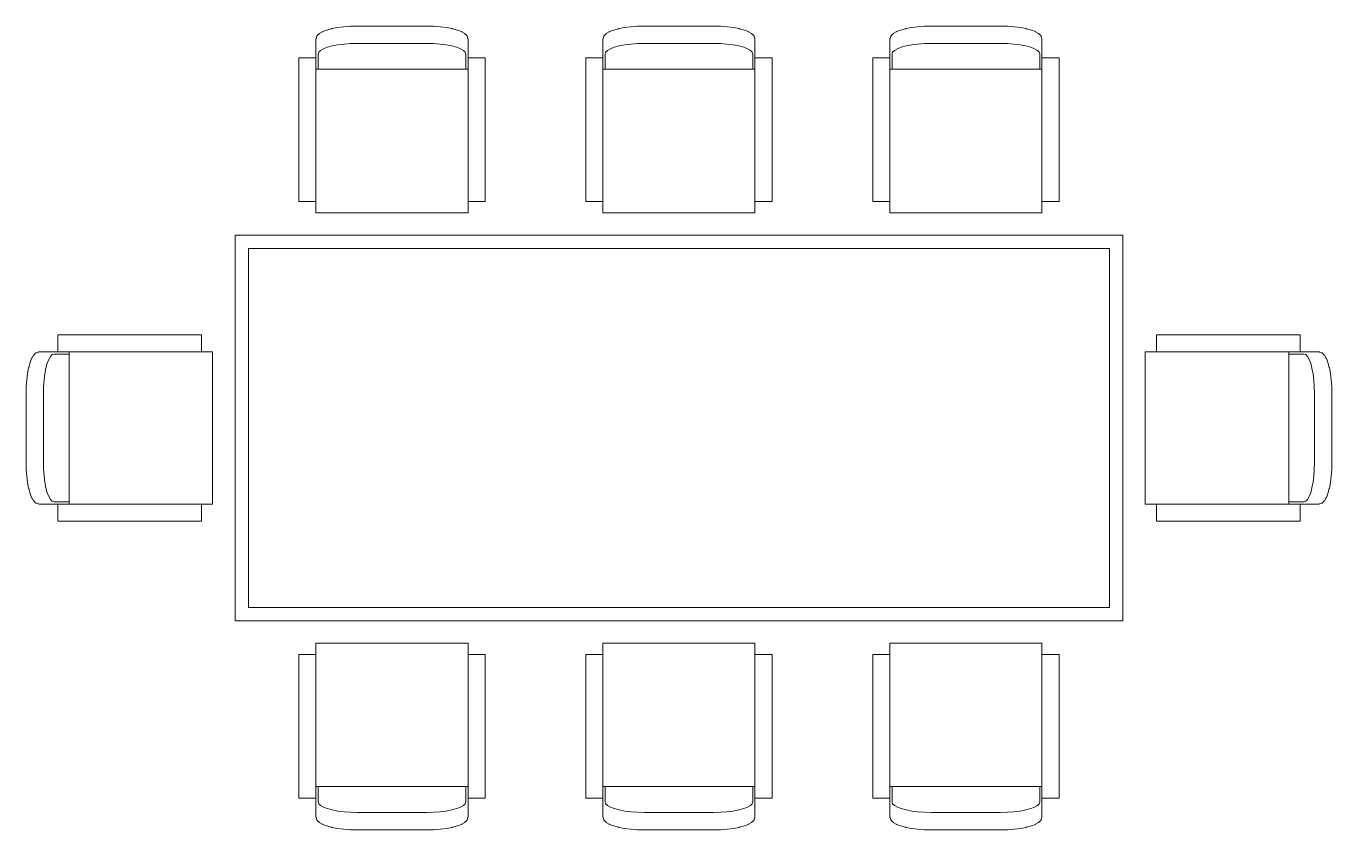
# Model space of a CAD drawing. Header units: millimetres. Extents: x 15905 to 65459, y 54615 to 76704.
# Drawn here: x 21462 to 25102, y 68000 to 70240 of the extents above; entities that cross this region are included whole.
import ezdxf

# ---------------------------------------------------------------- set-up
doc = ezdxf.new("R2010")
doc.units = ezdxf.units.MM
doc.layers.add('Столы', color=250, linetype='Continuous', lineweight=5)

# ---------------------------------------------------------------- blocks, each defined once
blk = doc.blocks.new('ОГ05 на8 персон стол2475х1075')
for p, q in [((-2153.1, 582), (-2133.6, 582.5)), ((-2133.6, 582.5), (-2153.1, 582)), ((-2133.6, 582.5), (-1941.4, 582.5)), ((-1941.4, 582.5), (-2133.6, 582.5)), ((-1941.4, 582.5), (-1921.9, 582)), ((-1921.9, 582), (-1941.4, 582.5)), ((-1353.1, 582), (-1333.6, 582.5)), ((-1333.6, 582.5), (-1353.1, 582)), ((-1333.6, 582.5), (-1141.4, 582.5)), ((-1141.4, 582.5), (-1333.6, 582.5)), ((-1141.4, 582.5), (-1121.9, 582)), ((-1121.9, 582), (-1141.4, 582.5)), ((-553.1, 582), (-533.6, 582.5)), ((-533.6, 582.5), (-553.1, 582)), ((-533.6, 582.5), (-341.4, 582.5)), ((-341.4, 582.5), (-533.6, 582.5)), ((-341.4, 582.5), (-321.9, 582)), ((-321.9, 582), (-341.4, 582.5)), ((-2249.4, 546.8), (-2249.3, 547.3)), ((-2249.4, 546.8), (-2249.3, 547.3)), ((-2249.4, 493.8), (-2249.4, 546.8)), ((-2249.4, 62.5), (-2249.4, 546.8)), ((-2249.3, 547.3), (-2249.2, 548.3)), ((-2249.3, 547.3), (-2249.2, 548.3)), ((-2249.2, 548.3), (-2247.4, 553.7)), ((-2247.4, 553.7), (-2249.2, 548.3)), ((-2247.4, 553.7), (-2247.1, 554.7)), ((-2247.4, 553.7), (-2247.1, 554.7)), ((-2247.1, 554.7), (-2246.6, 555.5)), ((-2247.1, 554.7), (-2246.6, 555.5)), ((-2246.6, 555.5), (-2245.9, 556.3)), ((-2246.6, 555.5), (-2245.9, 556.3)), ((-2245.9, 556.3), (-2240.8, 561.4)), ((-2240.8, 561.4), (-2245.9, 556.3)), ((-2240.8, 561.4), (-2240.1, 562)), ((-2240.8, 561.4), (-2240.6, 561.6)), ((-2240.6, 561.6), (-2240.5, 561.7)), ((-2240.5, 561.7), (-2240.1, 562)), ((-2240.1, 562), (-2231.7, 566.8)), ((-2231.7, 566.8), (-2240.1, 562)), ((-2231.7, 566.8), (-2231, 567.2)), ((-2231.7, 566.8), (-2231, 567.2)), ((-2231, 567.2), (-2219.8, 571.6)), ((-2219.8, 571.6), (-2231, 567.2)), ((-2219.8, 571.6), (-2205.9, 575.3)), ((-2205.9, 575.3), (-2219.8, 571.6)), ((-2205.9, 575.3), (-2205.3, 575.5)), ((-2205.9, 575.3), (-2205.3, 575.5)), ((-2205.3, 575.5), (-2189.4, 578.5)), ((-2189.4, 578.5), (-2205.3, 575.5)), ((-2189.4, 578.5), (-2171.8, 580.7)), ((-2171.8, 580.7), (-2189.4, 578.5)), ((-2171.8, 580.7), (-2153.1, 582)), ((-2153.1, 582), (-2171.8, 580.7)), ((-1921.9, 582), (-1903.2, 580.7)), ((-1903.2, 580.7), (-1921.9, 582)), ((-1903.2, 580.7), (-1885.6, 578.5)), ((-1885.6, 578.5), (-1903.2, 580.7)), ((-1885.6, 578.5), (-1869.7, 575.5)), ((-1869.7, 575.5), (-1885.6, 578.5)), ((-1869.7, 575.5), (-1869.1, 575.3)), ((-1869.1, 575.3), (-1869.7, 575.5)), ((-1869.1, 575.3), (-1855.2, 571.6)), ((-1855.2, 571.6), (-1869.1, 575.3)), ((-1855.2, 571.6), (-1844, 567.2)), ((-1844, 567.2), (-1855.2, 571.6)), ((-1844, 567.2), (-1843.3, 566.8)), ((-1843.3, 566.8), (-1844, 567.2)), ((-1843.3, 566.8), (-1834.9, 562)), ((-1834.9, 562), (-1843.3, 566.8)), ((-1834.9, 562), (-1834.2, 561.4)), ((-1834.5, 561.7), (-1834.9, 562)), ((-1834.4, 561.6), (-1834.5, 561.7)), ((-1834.2, 561.4), (-1834.4, 561.6)), ((-1834.2, 561.4), (-1829.1, 556.3)), ((-1829.1, 556.3), (-1834.2, 561.4)), ((-1829.1, 556.3), (-1828.4, 555.5)), ((-1828.4, 555.5), (-1829.1, 556.3)), ((-1828.4, 555.5), (-1827.9, 554.7)), ((-1827.9, 554.7), (-1828.4, 555.5)), ((-1827.9, 554.7), (-1827.6, 553.7)), ((-1827.6, 553.7), (-1827.9, 554.7)), ((-1827.6, 553.7), (-1825.8, 548.3)), ((-1825.8, 548.3), (-1827.6, 553.7)), ((-1825.8, 548.3), (-1825.7, 547.3)), ((-1825.7, 547.3), (-1825.8, 548.3)), ((-1825.7, 547.3), (-1825.6, 546.8)), ((-1825.6, 546.8), (-1825.7, 547.3)), ((-1825.6, 546.8), (-1825.6, 493.8)), ((-1825.6, 62.5), (-1825.6, 546.8)), ((-1449.4, 546.8), (-1449.3, 547.3)), ((-1449.4, 546.8), (-1449.3, 547.3)), ((-1449.4, 493.8), (-1449.4, 546.8)), ((-1449.4, 62.5), (-1449.4, 546.8)), ((-1449.3, 547.3), (-1449.2, 548.3)), ((-1449.3, 547.3), (-1449.2, 548.3)), ((-1449.2, 548.3), (-1447.4, 553.7)), ((-1447.4, 553.7), (-1449.2, 548.3)), ((-1447.4, 553.7), (-1447.1, 554.7)), ((-1447.4, 553.7), (-1447.1, 554.7)), ((-1447.1, 554.7), (-1446.6, 555.5)), ((-1447.1, 554.7), (-1446.6, 555.5)), ((-1446.6, 555.5), (-1445.9, 556.3)), ((-1446.6, 555.5), (-1445.9, 556.3)), ((-1445.9, 556.3), (-1440.8, 561.4)), ((-1440.8, 561.4), (-1445.9, 556.3)), ((-1440.8, 561.4), (-1440.1, 562)), ((-1440.8, 561.4), (-1440.6, 561.6)), ((-1440.6, 561.6), (-1440.5, 561.7)), ((-1440.5, 561.7), (-1440.1, 562)), ((-1440.1, 562), (-1431.7, 566.8)), ((-1431.7, 566.8), (-1440.1, 562)), ((-1431.7, 566.8), (-1431, 567.2)), ((-1431.7, 566.8), (-1431, 567.2)), ((-1431, 567.2), (-1419.8, 571.6)), ((-1419.8, 571.6), (-1431, 567.2)), ((-1419.8, 571.6), (-1405.9, 575.3)), ((-1405.9, 575.3), (-1419.8, 571.6)), ((-1405.9, 575.3), (-1405.3, 575.5)), ((-1405.9, 575.3), (-1405.3, 575.5)), ((-1405.3, 575.5), (-1389.4, 578.5)), ((-1389.4, 578.5), (-1405.3, 575.5)), ((-1389.4, 578.5), (-1371.8, 580.7)), ((-1371.8, 580.7), (-1389.4, 578.5)), ((-1371.8, 580.7), (-1353.1, 582)), ((-1353.1, 582), (-1371.8, 580.7)), ((-1121.9, 582), (-1103.2, 580.7)), ((-1103.2, 580.7), (-1121.9, 582)), ((-1103.2, 580.7), (-1085.6, 578.5)), ((-1085.6, 578.5), (-1103.2, 580.7)), ((-1085.6, 578.5), (-1069.7, 575.5)), ((-1069.7, 575.5), (-1085.6, 578.5)), ((-1069.7, 575.5), (-1069.1, 575.3)), ((-1069.1, 575.3), (-1069.7, 575.5)), ((-1069.1, 575.3), (-1055.2, 571.6)), ((-1055.2, 571.6), (-1069.1, 575.3)), ((-1055.2, 571.6), (-1044, 567.2)), ((-1044, 567.2), (-1055.2, 571.6)), ((-1044, 567.2), (-1043.3, 566.8)), ((-1043.3, 566.8), (-1044, 567.2)), ((-1043.3, 566.8), (-1034.9, 562)), ((-1034.9, 562), (-1043.3, 566.8)), ((-1034.9, 562), (-1034.2, 561.4)), ((-1034.5, 561.7), (-1034.9, 562)), ((-1034.4, 561.6), (-1034.5, 561.7)), ((-1034.2, 561.4), (-1034.4, 561.6)), ((-1034.2, 561.4), (-1029.1, 556.3)), ((-1029.1, 556.3), (-1034.2, 561.4)), ((-1029.1, 556.3), (-1028.4, 555.5)), ((-1028.4, 555.5), (-1029.1, 556.3)), ((-1028.4, 555.5), (-1027.9, 554.7)), ((-1027.9, 554.7), (-1028.4, 555.5)), ((-1027.9, 554.7), (-1027.6, 553.7)), ((-1027.6, 553.7), (-1027.9, 554.7)), ((-1027.6, 553.7), (-1025.8, 548.3)), ((-1025.8, 548.3), (-1027.6, 553.7)), ((-1025.8, 548.3), (-1025.7, 547.3)), ((-1025.7, 547.3), (-1025.8, 548.3)), ((-1025.7, 547.3), (-1025.6, 546.8)), ((-1025.6, 546.8), (-1025.7, 547.3)), ((-1025.6, 546.8), (-1025.6, 493.8)), ((-1025.6, 62.5), (-1025.6, 546.8)), ((-649.4, 546.8), (-649.3, 547.3)), ((-649.4, 546.8), (-649.3, 547.3)), ((-649.4, 493.8), (-649.4, 546.8)), ((-649.4, 62.5), (-649.4, 546.8)), ((-649.3, 547.3), (-649.2, 548.3)), ((-649.3, 547.3), (-649.2, 548.3)), ((-649.2, 548.3), (-647.4, 553.7)), ((-647.4, 553.7), (-649.2, 548.3)), ((-647.4, 553.7), (-647.1, 554.7)), ((-647.4, 553.7), (-647.1, 554.7)), ((-647.1, 554.7), (-646.6, 555.5)), ((-647.1, 554.7), (-646.6, 555.5)), ((-646.6, 555.5), (-645.9, 556.3)), ((-646.6, 555.5), (-645.9, 556.3)), ((-645.9, 556.3), (-640.8, 561.4)), ((-640.8, 561.4), (-645.9, 556.3)), ((-640.8, 561.4), (-640.1, 562)), ((-640.8, 561.4), (-640.6, 561.6)), ((-640.6, 561.6), (-640.5, 561.7)), ((-640.5, 561.7), (-640.1, 562)), ((-640.1, 562), (-631.7, 566.8)), ((-631.7, 566.8), (-640.1, 562)), ((-631.7, 566.8), (-631, 567.2)), ((-631.7, 566.8), (-631, 567.2)), ((-631, 567.2), (-619.8, 571.6)), ((-619.8, 571.6), (-631, 567.2)), ((-619.8, 571.6), (-605.9, 575.3)), ((-605.9, 575.3), (-619.8, 571.6)), ((-605.9, 575.3), (-605.3, 575.5)), ((-605.9, 575.3), (-605.3, 575.5)), ((-605.3, 575.5), (-589.4, 578.5)), ((-589.4, 578.5), (-605.3, 575.5)), ((-589.4, 578.5), (-571.8, 580.7)), ((-571.8, 580.7), (-589.4, 578.5)), ((-571.8, 580.7), (-553.1, 582)), ((-553.1, 582), (-571.8, 580.7)), ((-321.9, 582), (-303.2, 580.7)), ((-303.2, 580.7), (-321.9, 582)), ((-303.2, 580.7), (-285.6, 578.5)), ((-285.6, 578.5), (-303.2, 580.7)), ((-285.6, 578.5), (-269.7, 575.5)), ((-269.7, 575.5), (-285.6, 578.5)), ((-269.7, 575.5), (-269.1, 575.3)), ((-269.1, 575.3), (-269.7, 575.5)), ((-269.1, 575.3), (-255.2, 571.6)), ((-255.2, 571.6), (-269.1, 575.3)), ((-255.2, 571.6), (-244, 567.2)), ((-244, 567.2), (-255.2, 571.6)), ((-244, 567.2), (-243.3, 566.8)), ((-243.3, 566.8), (-244, 567.2)), ((-243.3, 566.8), (-234.9, 562)), ((-234.9, 562), (-243.3, 566.8)), ((-234.9, 562), (-234.2, 561.4)), ((-234.5, 561.7), (-234.9, 562)), ((-234.4, 561.6), (-234.5, 561.7)), ((-234.2, 561.4), (-234.4, 561.6)), ((-234.2, 561.4), (-229.1, 556.3)), ((-229.1, 556.3), (-234.2, 561.4)), ((-229.1, 556.3), (-228.4, 555.5)), ((-228.4, 555.5), (-229.1, 556.3)), ((-228.4, 555.5), (-227.9, 554.7)), ((-227.9, 554.7), (-228.4, 555.5)), ((-227.9, 554.7), (-227.6, 553.7)), ((-227.6, 553.7), (-227.9, 554.7)), ((-227.6, 553.7), (-225.8, 548.3)), ((-225.8, 548.3), (-227.6, 553.7)), ((-225.8, 548.3), (-225.7, 547.3)), ((-225.7, 547.3), (-225.8, 548.3)), ((-225.7, 547.3), (-225.6, 546.8)), ((-225.6, 546.8), (-225.7, 547.3)), ((-225.6, 546.8), (-225.6, 493.8)), ((-225.6, 62.5), (-225.6, 546.8)), ((-2236.9, 514.5), (-2241.9, 509.5)), ((-2228.8, 519.2), (-2236.9, 514.5)), ((-2217.9, 523.4), (-2228.8, 519.2)), ((-2204.3, 527.1), (-2217.9, 523.4)), ((-2188.7, 530), (-2204.3, 527.1)), ((-2171.3, 532.2), (-2188.7, 530)), ((-2152.9, 533.6), (-2171.3, 532.2)), ((-2133.5, 534), (-2152.9, 533.6)), ((-1941.5, 534), (-2133.5, 534)), ((-1922.1, 533.6), (-1941.5, 534)), ((-1903.7, 532.2), (-1922.1, 533.6)), ((-1886.3, 530), (-1903.7, 532.2)), ((-1870.7, 527.1), (-1886.3, 530)), ((-1857.1, 523.4), (-1870.7, 527.1)), ((-1846.2, 519.2), (-1857.1, 523.4)), ((-1838.1, 514.5), (-1846.2, 519.2)), ((-1833.1, 509.5), (-1838.1, 514.5)), ((-1436.9, 514.5), (-1441.9, 509.5)), ((-1428.8, 519.2), (-1436.9, 514.5)), ((-1417.9, 523.4), (-1428.8, 519.2)), ((-1404.3, 527.1), (-1417.9, 523.4)), ((-1388.7, 530), (-1404.3, 527.1)), ((-1371.3, 532.2), (-1388.7, 530)), ((-1352.9, 533.6), (-1371.3, 532.2)), ((-1333.5, 534), (-1352.9, 533.6)), ((-1141.5, 534), (-1333.5, 534)), ((-1122.1, 533.6), (-1141.5, 534)), ((-1103.7, 532.2), (-1122.1, 533.6)), ((-1086.3, 530), (-1103.7, 532.2)), ((-1070.7, 527.1), (-1086.3, 530)), ((-1057.1, 523.4), (-1070.7, 527.1)), ((-1046.2, 519.2), (-1057.1, 523.4)), ((-1038.1, 514.5), (-1046.2, 519.2)), ((-1033.1, 509.5), (-1038.1, 514.5)), ((-636.9, 514.5), (-641.9, 509.5)), ((-628.8, 519.2), (-636.9, 514.5)), ((-617.9, 523.4), (-628.8, 519.2)), ((-604.3, 527.1), (-617.9, 523.4)), ((-588.7, 530), (-604.3, 527.1)), ((-571.3, 532.2), (-588.7, 530)), ((-552.9, 533.6), (-571.3, 532.2)), ((-533.5, 534), (-552.9, 533.6)), ((-341.5, 534), (-533.5, 534)), ((-322.1, 533.6), (-341.5, 534)), ((-303.7, 532.2), (-322.1, 533.6)), ((-286.3, 530), (-303.7, 532.2)), ((-270.7, 527.1), (-286.3, 530)), ((-257.1, 523.4), (-270.7, 527.1)), ((-246.2, 519.2), (-257.1, 523.4)), ((-238.1, 514.5), (-246.2, 519.2)), ((-233.1, 509.5), (-238.1, 514.5)), ((-2297.5, 93.8), (-2297.5, 493.8)), ((-2297.5, 493.8), (-2249.4, 493.8)), ((-2297.5, 93.8), (-2297.5, 493.8)), ((-2297.5, 493.8), (-2249.4, 493.8)), ((-2241.9, 509.5), (-2243.6, 504.3)), ((-2243.6, 504.3), (-2243.6, 462.1)), ((-1831.4, 504.3), (-1833.1, 509.5)), ((-1831.4, 462.1), (-1831.4, 504.3)), ((-1825.6, 493.8), (-1777.5, 493.8)), ((-1825.6, 493.8), (-1777.5, 493.8)), ((-1777.5, 493.8), (-1777.5, 93.8)), ((-1777.5, 493.8), (-1777.5, 93.8)), ((-1497.5, 93.8), (-1497.5, 493.8)), ((-1497.5, 493.8), (-1449.4, 493.8)), ((-1497.5, 93.8), (-1497.5, 493.8)), ((-1497.5, 493.8), (-1449.4, 493.8)), ((-1441.9, 509.5), (-1443.6, 504.3)), ((-1443.6, 504.3), (-1443.6, 462.1)), ((-1031.4, 504.3), (-1033.1, 509.5)), ((-1031.4, 462.1), (-1031.4, 504.3)), ((-1025.6, 493.8), (-977.5, 493.8)), ((-1025.6, 493.8), (-977.5, 493.8)), ((-977.5, 493.8), (-977.5, 93.8)), ((-977.5, 493.8), (-977.5, 93.8)), ((-697.5, 93.8), (-697.5, 493.8)), ((-697.5, 493.8), (-649.4, 493.8)), ((-697.5, 93.8), (-697.5, 493.8)), ((-697.5, 493.8), (-649.4, 493.8)), ((-641.9, 509.5), (-643.6, 504.3)), ((-643.6, 504.3), (-643.6, 462.1)), ((-231.4, 504.3), (-233.1, 509.5)), ((-231.4, 462.1), (-231.4, 504.3)), ((-225.6, 493.8), (-177.5, 493.8)), ((-225.6, 493.8), (-177.5, 493.8)), ((-177.5, 493.8), (-177.5, 93.8)), ((-177.5, 493.8), (-177.5, 93.8)), ((-1825.6, 462.1), (-2249.4, 462.1)), ((-1025.6, 462.1), (-1449.4, 462.1)), ((-225.6, 462.1), (-649.4, 462.1)), ((-2249.4, 93.8), (-2297.5, 93.8)), ((-2249.4, 93.8), (-2297.5, 93.8)), ((-2249.4, 62.5), (-2249.4, 93.8)), ((-1777.5, 93.8), (-1825.6, 93.8)), ((-1825.6, 93.8), (-1825.6, 62.5)), ((-1777.5, 93.8), (-1825.6, 93.8)), ((-1449.4, 93.8), (-1497.5, 93.8)), ((-1449.4, 93.8), (-1497.5, 93.8)), ((-1449.4, 62.5), (-1449.4, 93.8)), ((-977.5, 93.8), (-1025.6, 93.8)), ((-1025.6, 93.8), (-1025.6, 62.5)), ((-977.5, 93.8), (-1025.6, 93.8)), ((-649.4, 93.8), (-697.5, 93.8)), ((-649.4, 93.8), (-697.5, 93.8)), ((-649.4, 62.5), (-649.4, 93.8)), ((-177.5, 93.8), (-225.6, 93.8)), ((-225.6, 93.8), (-225.6, 62.5)), ((-177.5, 93.8), (-225.6, 93.8)), ((-1825.6, 62.5), (-2249.4, 62.5)), ((-1825.6, 62.5), (-2249.4, 62.5)), ((-1025.6, 62.5), (-1449.4, 62.5)), ((-1025.6, 62.5), (-1449.4, 62.5)), ((-225.6, 62.5), (-649.4, 62.5)), ((-225.6, 62.5), (-649.4, 62.5)), ((-2475, -1075), (-2475, 0)), ((-2475, 0), (0, 0)), ((0, 0), (0, -1075)), ((-2437.5, -1037.5), (-2437.5, -37.5)), ((-2437.5, -37.5), (-37.5, -37.5)), ((-37.5, -37.5), (-37.5, -1037.5)), ((-2968.8, -325.6), (-2968.8, -277.5)), ((-2968.8, -277.5), (-2568.8, -277.5)), ((-2968.8, -325.6), (-2968.8, -277.5)), ((-2968.8, -277.5), (-2568.8, -277.5)), ((-2568.8, -277.5), (-2568.8, -325.6)), ((-2568.8, -277.5), (-2568.8, -325.6)), ((493.8, -277.5), (93.8, -277.5)), ((93.8, -277.5), (93.8, -325.6)), ((493.8, -277.5), (93.8, -277.5)), ((93.8, -277.5), (93.8, -325.6)), ((493.8, -325.6), (493.8, -277.5)), ((493.8, -325.6), (493.8, -277.5)), ((-3029.7, -327.9), (-3028.7, -327.6)), ((-3028.7, -327.6), (-3029.7, -327.9)), ((-3028.7, -327.6), (-3023.3, -325.8)), ((-3023.3, -325.8), (-3028.7, -327.6)), ((-3023.3, -325.8), (-3022.3, -325.7)), ((-3022.3, -325.7), (-3023.3, -325.8)), ((-3022.3, -325.7), (-3021.8, -325.6)), ((-3021.8, -325.6), (-3022.3, -325.7)), ((-3021.8, -325.6), (-2968.8, -325.6)), ((-2537.5, -325.6), (-3021.8, -325.6)), ((-2937.1, -325.6), (-2937.1, -749.4)), ((-2568.8, -325.6), (-2537.5, -325.6)), ((-2537.5, -325.6), (-2537.5, -749.4)), ((-2537.5, -325.6), (-2537.5, -749.4)), ((93.8, -325.6), (62.5, -325.6)), ((62.5, -325.6), (62.5, -749.4)), ((62.5, -325.6), (62.5, -749.4)), ((62.5, -325.6), (546.8, -325.6)), ((462.1, -325.6), (462.1, -749.4)), ((546.8, -325.6), (493.8, -325.6)), ((547.3, -325.7), (546.8, -325.6)), ((546.8, -325.6), (547.3, -325.7)), ((548.3, -325.8), (547.3, -325.7)), ((547.3, -325.7), (548.3, -325.8)), ((553.7, -327.6), (548.3, -325.8)), ((548.3, -325.8), (553.7, -327.6)), ((554.7, -327.9), (553.7, -327.6)), ((553.7, -327.6), (554.7, -327.9)), ((-3050.3, -369.1), (-3046.6, -355.2)), ((-3046.6, -355.2), (-3050.3, -369.1)), ((-3046.6, -355.2), (-3042.2, -344)), ((-3042.2, -344), (-3046.6, -355.2)), ((-3042.2, -344), (-3041.8, -343.3)), ((-3041.8, -343.3), (-3042.2, -344)), ((-3041.8, -343.3), (-3037, -334.9)), ((-3037, -334.9), (-3041.8, -343.3)), ((-3037, -334.9), (-3036.4, -334.2)), ((-3036.7, -334.5), (-3037, -334.9)), ((-3036.6, -334.4), (-3036.7, -334.5)), ((-3036.4, -334.2), (-3036.6, -334.4)), ((-3036.4, -334.2), (-3031.3, -329.1)), ((-3031.3, -329.1), (-3036.4, -334.2)), ((-3031.3, -329.1), (-3030.5, -328.4)), ((-3030.5, -328.4), (-3031.3, -329.1)), ((-3030.5, -328.4), (-3029.7, -327.9)), ((-3029.7, -327.9), (-3030.5, -328.4)), ((-2998.4, -357.1), (-3002.1, -370.7)), ((-2994.2, -346.2), (-2998.4, -357.1)), ((-2989.5, -338.1), (-2994.2, -346.2)), ((-2984.5, -333.1), (-2989.5, -338.1)), ((-2979.3, -331.4), (-2984.5, -333.1)), ((-2937.1, -331.4), (-2979.3, -331.4)), ((462.1, -331.4), (504.3, -331.4)), ((504.3, -331.4), (509.5, -333.1)), ((509.5, -333.1), (514.5, -338.1)), ((514.5, -338.1), (519.2, -346.2)), ((519.2, -346.2), (523.4, -357.1)), ((523.4, -357.1), (527.1, -370.7)), ((555.5, -328.4), (554.7, -327.9)), ((554.7, -327.9), (555.5, -328.4)), ((556.3, -329.1), (555.5, -328.4)), ((555.5, -328.4), (556.3, -329.1)), ((561.4, -334.2), (556.3, -329.1)), ((556.3, -329.1), (561.4, -334.2)), ((562, -334.9), (561.4, -334.2)), ((561.4, -334.2), (561.6, -334.4)), ((561.6, -334.4), (561.7, -334.5)), ((561.7, -334.5), (562, -334.9)), ((566.8, -343.3), (562, -334.9)), ((562, -334.9), (566.8, -343.3)), ((567.2, -344), (566.8, -343.3)), ((566.8, -343.3), (567.2, -344)), ((571.6, -355.2), (567.2, -344)), ((567.2, -344), (571.6, -355.2)), ((575.3, -369.1), (571.6, -355.2)), ((571.6, -355.2), (575.3, -369.1)), ((-3055.7, -403.2), (-3053.5, -385.6)), ((-3053.5, -385.6), (-3055.7, -403.2)), ((-3053.5, -385.6), (-3050.5, -369.7)), ((-3050.5, -369.7), (-3053.5, -385.6)), ((-3050.5, -369.7), (-3050.3, -369.1)), ((-3050.3, -369.1), (-3050.5, -369.7)), ((-3005, -386.3), (-3007.2, -403.7)), ((-3002.1, -370.7), (-3005, -386.3)), ((527.1, -370.7), (530, -386.3)), ((530, -386.3), (532.2, -403.7)), ((575.5, -369.7), (575.3, -369.1)), ((575.3, -369.1), (575.5, -369.7)), ((578.5, -385.6), (575.5, -369.7)), ((575.5, -369.7), (578.5, -385.6)), ((580.7, -403.2), (578.5, -385.6)), ((578.5, -385.6), (580.7, -403.2)), ((-3057.5, -441.4), (-3057, -421.9)), ((-3057, -421.9), (-3057.5, -441.4)), ((-3057, -421.9), (-3055.7, -403.2)), ((-3055.7, -403.2), (-3057, -421.9)), ((-3008.6, -422.1), (-3009, -441.5)), ((-3007.2, -403.7), (-3008.6, -422.1)), ((532.2, -403.7), (533.6, -422.1)), ((533.6, -422.1), (534, -441.5)), ((582, -421.9), (580.7, -403.2)), ((580.7, -403.2), (582, -421.9)), ((582.5, -441.4), (582, -421.9)), ((582, -421.9), (582.5, -441.4)), ((-3057.5, -633.6), (-3057.5, -441.4)), ((-3057.5, -441.4), (-3057.5, -633.6)), ((-3009, -441.5), (-3009, -633.5)), ((534, -441.5), (534, -633.5)), ((582.5, -633.6), (582.5, -441.4)), ((582.5, -441.4), (582.5, -633.6)), ((-3057, -653.1), (-3057.5, -633.6)), ((-3057.5, -633.6), (-3057, -653.1)), ((-3055.7, -671.8), (-3057, -653.1)), ((-3057, -653.1), (-3055.7, -671.8)), ((-3009, -633.5), (-3008.6, -652.9)), ((-3008.6, -652.9), (-3007.2, -671.3)), ((533.6, -652.9), (532.2, -671.3)), ((534, -633.5), (533.6, -652.9)), ((580.7, -671.8), (582, -653.1)), ((582, -653.1), (580.7, -671.8)), ((582, -653.1), (582.5, -633.6)), ((582.5, -633.6), (582, -653.1)), ((-3053.5, -689.4), (-3055.7, -671.8)), ((-3055.7, -671.8), (-3053.5, -689.4)), ((-3050.5, -705.3), (-3053.5, -689.4)), ((-3053.5, -689.4), (-3050.5, -705.3)), ((-3007.2, -671.3), (-3005, -688.7)), ((-3005, -688.7), (-3002.1, -704.3)), ((530, -688.7), (527.1, -704.3)), ((532.2, -671.3), (530, -688.7)), ((575.5, -705.3), (578.5, -689.4)), ((578.5, -689.4), (575.5, -705.3)), ((578.5, -689.4), (580.7, -671.8)), ((580.7, -671.8), (578.5, -689.4)), ((-3050.3, -705.9), (-3050.5, -705.3)), ((-3050.3, -705.9), (-3050.5, -705.3)), ((-3046.6, -719.8), (-3050.3, -705.9)), ((-3050.3, -705.9), (-3046.6, -719.8)), ((-3042.2, -731), (-3046.6, -719.8)), ((-3046.6, -719.8), (-3042.2, -731)), ((-3002.1, -704.3), (-2998.4, -717.9)), ((-2998.4, -717.9), (-2994.2, -728.8)), ((523.4, -717.9), (519.2, -728.8)), ((527.1, -704.3), (523.4, -717.9)), ((567.2, -731), (571.6, -719.8)), ((571.6, -719.8), (567.2, -731)), ((571.6, -719.8), (575.3, -705.9)), ((575.3, -705.9), (571.6, -719.8)), ((575.3, -705.9), (575.5, -705.3)), ((575.3, -705.9), (575.5, -705.3)), ((-3041.8, -731.7), (-3042.2, -731)), ((-3041.8, -731.7), (-3042.2, -731)), ((-3037, -740.1), (-3041.8, -731.7)), ((-3041.8, -731.7), (-3037, -740.1)), ((-3036.4, -740.8), (-3037, -740.1)), ((-3036.7, -740.5), (-3037, -740.1)), ((-3036.6, -740.6), (-3036.7, -740.5)), ((-3036.4, -740.8), (-3036.6, -740.6)), ((-3031.3, -745.9), (-3036.4, -740.8)), ((-3036.4, -740.8), (-3031.3, -745.9)), ((-3030.5, -746.6), (-3031.3, -745.9)), ((-3030.5, -746.6), (-3031.3, -745.9)), ((-3029.7, -747.1), (-3030.5, -746.6)), ((-3029.7, -747.1), (-3030.5, -746.6)), ((-3028.7, -747.4), (-3029.7, -747.1)), ((-3028.7, -747.4), (-3029.7, -747.1)), ((-3023.3, -749.2), (-3028.7, -747.4)), ((-3028.7, -747.4), (-3023.3, -749.2)), ((-3022.3, -749.3), (-3023.3, -749.2)), ((-3022.3, -749.3), (-3023.3, -749.2)), ((-3021.8, -749.4), (-3022.3, -749.3)), ((-3021.8, -749.4), (-3022.3, -749.3)), ((-2968.8, -749.4), (-3021.8, -749.4)), ((-2537.5, -749.4), (-3021.8, -749.4)), ((-2994.2, -728.8), (-2989.5, -736.9)), ((-2989.5, -736.9), (-2984.5, -741.9)), ((-2984.5, -741.9), (-2979.3, -743.6)), ((-2979.3, -743.6), (-2937.1, -743.6)), ((-2968.8, -797.5), (-2968.8, -749.4)), ((-2968.8, -797.5), (-2968.8, -749.4)), ((-2537.5, -749.4), (-2568.8, -749.4)), ((-2568.8, -749.4), (-2568.8, -797.5)), ((-2568.8, -749.4), (-2568.8, -797.5)), ((62.5, -749.4), (93.8, -749.4)), ((62.5, -749.4), (546.8, -749.4)), ((93.8, -749.4), (93.8, -797.5)), ((93.8, -749.4), (93.8, -797.5)), ((504.3, -743.6), (462.1, -743.6)), ((493.8, -797.5), (493.8, -749.4)), ((493.8, -749.4), (546.8, -749.4)), ((493.8, -797.5), (493.8, -749.4)), ((509.5, -741.9), (504.3, -743.6)), ((514.5, -736.9), (509.5, -741.9)), ((519.2, -728.8), (514.5, -736.9)), ((546.8, -749.4), (547.3, -749.3)), ((546.8, -749.4), (547.3, -749.3)), ((547.3, -749.3), (548.3, -749.2)), ((547.3, -749.3), (548.3, -749.2)), ((548.3, -749.2), (553.7, -747.4)), ((553.7, -747.4), (548.3, -749.2)), ((553.7, -747.4), (554.7, -747.1)), ((553.7, -747.4), (554.7, -747.1)), ((554.7, -747.1), (555.5, -746.6)), ((554.7, -747.1), (555.5, -746.6)), ((555.5, -746.6), (556.3, -745.9)), ((555.5, -746.6), (556.3, -745.9)), ((556.3, -745.9), (561.4, -740.8)), ((561.4, -740.8), (556.3, -745.9)), ((561.4, -740.8), (562, -740.1)), ((561.4, -740.8), (561.6, -740.6)), ((561.6, -740.6), (561.7, -740.5)), ((561.7, -740.5), (562, -740.1)), ((562, -740.1), (566.8, -731.7)), ((566.8, -731.7), (562, -740.1)), ((566.8, -731.7), (567.2, -731)), ((566.8, -731.7), (567.2, -731)), ((-2568.8, -797.5), (-2968.8, -797.5)), ((-2568.8, -797.5), (-2968.8, -797.5)), ((93.8, -797.5), (493.8, -797.5)), ((93.8, -797.5), (493.8, -797.5)), ((-37.5, -1037.5), (-2437.5, -1037.5)), ((0, -1075), (-2475, -1075)), ((-1825.6, -1137.5), (-2249.4, -1137.5)), ((-2249.4, -1137.5), (-2249.4, -1168.8)), ((-2249.4, -1137.5), (-2249.4, -1621.8)), ((-1825.6, -1137.5), (-2249.4, -1137.5)), ((-1825.6, -1168.8), (-1825.6, -1137.5)), ((-1825.6, -1137.5), (-1825.6, -1621.8)), ((-1025.6, -1137.5), (-1449.4, -1137.5)), ((-1449.4, -1137.5), (-1449.4, -1168.8)), ((-1449.4, -1137.5), (-1449.4, -1621.8)), ((-1025.6, -1137.5), (-1449.4, -1137.5)), ((-1025.6, -1168.8), (-1025.6, -1137.5)), ((-1025.6, -1137.5), (-1025.6, -1621.8)), ((-225.6, -1137.5), (-649.4, -1137.5)), ((-649.4, -1137.5), (-649.4, -1168.8)), ((-649.4, -1137.5), (-649.4, -1621.8)), ((-225.6, -1137.5), (-649.4, -1137.5)), ((-225.6, -1168.8), (-225.6, -1137.5)), ((-225.6, -1137.5), (-225.6, -1621.8)), ((-2249.4, -1168.8), (-2297.5, -1168.8)), ((-2297.5, -1168.8), (-2297.5, -1568.8)), ((-2297.5, -1168.8), (-2297.5, -1568.8)), ((-2249.4, -1168.8), (-2297.5, -1168.8)), ((-1777.5, -1168.8), (-1825.6, -1168.8)), ((-1777.5, -1168.8), (-1825.6, -1168.8)), ((-1777.5, -1568.8), (-1777.5, -1168.8)), ((-1777.5, -1568.8), (-1777.5, -1168.8)), ((-1449.4, -1168.8), (-1497.5, -1168.8)), ((-1497.5, -1168.8), (-1497.5, -1568.8)), ((-1497.5, -1168.8), (-1497.5, -1568.8)), ((-1449.4, -1168.8), (-1497.5, -1168.8)), ((-977.5, -1168.8), (-1025.6, -1168.8)), ((-977.5, -1168.8), (-1025.6, -1168.8)), ((-977.5, -1568.8), (-977.5, -1168.8)), ((-977.5, -1568.8), (-977.5, -1168.8)), ((-649.4, -1168.8), (-697.5, -1168.8)), ((-697.5, -1168.8), (-697.5, -1568.8)), ((-697.5, -1168.8), (-697.5, -1568.8)), ((-649.4, -1168.8), (-697.5, -1168.8)), ((-177.5, -1168.8), (-225.6, -1168.8)), ((-177.5, -1168.8), (-225.6, -1168.8)), ((-177.5, -1568.8), (-177.5, -1168.8)), ((-177.5, -1568.8), (-177.5, -1168.8)), ((-1825.6, -1537.1), (-2249.4, -1537.1)), ((-2243.6, -1579.3), (-2243.6, -1537.1)), ((-1831.4, -1537.1), (-1831.4, -1579.3)), ((-1025.6, -1537.1), (-1449.4, -1537.1)), ((-1443.6, -1579.3), (-1443.6, -1537.1)), ((-1031.4, -1537.1), (-1031.4, -1579.3)), ((-225.6, -1537.1), (-649.4, -1537.1)), ((-643.6, -1579.3), (-643.6, -1537.1)), ((-231.4, -1537.1), (-231.4, -1579.3)), ((-2297.5, -1568.8), (-2249.4, -1568.8)), ((-2297.5, -1568.8), (-2249.4, -1568.8)), ((-2249.4, -1568.8), (-2249.4, -1621.8)), ((-2241.9, -1584.5), (-2243.6, -1579.3)), ((-2236.9, -1589.5), (-2241.9, -1584.5)), ((-2228.8, -1594.2), (-2236.9, -1589.5)), ((-2217.9, -1598.4), (-2228.8, -1594.2)), ((-2204.3, -1602.1), (-2217.9, -1598.4)), ((-1857.1, -1598.4), (-1870.7, -1602.1)), ((-1846.2, -1594.2), (-1857.1, -1598.4)), ((-1838.1, -1589.5), (-1846.2, -1594.2)), ((-1833.1, -1584.5), (-1838.1, -1589.5)), ((-1831.4, -1579.3), (-1833.1, -1584.5)), ((-1825.6, -1621.8), (-1825.6, -1568.8)), ((-1825.6, -1568.8), (-1777.5, -1568.8)), ((-1825.6, -1568.8), (-1777.5, -1568.8)), ((-1497.5, -1568.8), (-1449.4, -1568.8)), ((-1497.5, -1568.8), (-1449.4, -1568.8)), ((-1449.4, -1568.8), (-1449.4, -1621.8)), ((-1441.9, -1584.5), (-1443.6, -1579.3)), ((-1436.9, -1589.5), (-1441.9, -1584.5)), ((-1428.8, -1594.2), (-1436.9, -1589.5)), ((-1417.9, -1598.4), (-1428.8, -1594.2)), ((-1404.3, -1602.1), (-1417.9, -1598.4)), ((-1057.1, -1598.4), (-1070.7, -1602.1)), ((-1046.2, -1594.2), (-1057.1, -1598.4)), ((-1038.1, -1589.5), (-1046.2, -1594.2)), ((-1033.1, -1584.5), (-1038.1, -1589.5)), ((-1031.4, -1579.3), (-1033.1, -1584.5)), ((-1025.6, -1621.8), (-1025.6, -1568.8)), ((-1025.6, -1568.8), (-977.5, -1568.8)), ((-1025.6, -1568.8), (-977.5, -1568.8)), ((-697.5, -1568.8), (-649.4, -1568.8)), ((-697.5, -1568.8), (-649.4, -1568.8)), ((-649.4, -1568.8), (-649.4, -1621.8)), ((-641.9, -1584.5), (-643.6, -1579.3)), ((-636.9, -1589.5), (-641.9, -1584.5)), ((-628.8, -1594.2), (-636.9, -1589.5)), ((-617.9, -1598.4), (-628.8, -1594.2)), ((-604.3, -1602.1), (-617.9, -1598.4)), ((-257.1, -1598.4), (-270.7, -1602.1)), ((-246.2, -1594.2), (-257.1, -1598.4)), ((-238.1, -1589.5), (-246.2, -1594.2)), ((-233.1, -1584.5), (-238.1, -1589.5)), ((-231.4, -1579.3), (-233.1, -1584.5)), ((-225.6, -1621.8), (-225.6, -1568.8)), ((-225.6, -1568.8), (-177.5, -1568.8)), ((-225.6, -1568.8), (-177.5, -1568.8)), ((-2249.4, -1621.8), (-2249.3, -1622.3)), ((-2249.4, -1621.8), (-2249.3, -1622.3)), ((-2249.3, -1622.3), (-2249.2, -1623.3)), ((-2249.3, -1622.3), (-2249.2, -1623.3)), ((-2249.2, -1623.3), (-2247.4, -1628.7)), ((-2247.4, -1628.7), (-2249.2, -1623.3)), ((-2247.4, -1628.7), (-2247.1, -1629.7)), ((-2247.4, -1628.7), (-2247.1, -1629.7)), ((-2247.1, -1629.7), (-2246.6, -1630.5)), ((-2247.1, -1629.7), (-2246.6, -1630.5)), ((-2246.6, -1630.5), (-2245.9, -1631.3)), ((-2246.6, -1630.5), (-2245.9, -1631.3)), ((-2245.9, -1631.3), (-2240.8, -1636.4)), ((-2240.8, -1636.4), (-2245.9, -1631.3)), ((-2240.8, -1636.4), (-2240.1, -1637)), ((-2240.8, -1636.4), (-2240.6, -1636.6)), ((-2240.6, -1636.6), (-2240.5, -1636.7)), ((-2240.5, -1636.7), (-2240.1, -1637)), ((-2240.1, -1637), (-2231.7, -1641.8)), ((-2231.7, -1641.8), (-2240.1, -1637)), ((-2188.7, -1605), (-2204.3, -1602.1)), ((-2171.3, -1607.2), (-2188.7, -1605)), ((-2152.9, -1608.6), (-2171.3, -1607.2)), ((-2133.5, -1609), (-2152.9, -1608.6)), ((-1941.5, -1609), (-2133.5, -1609)), ((-1922.1, -1608.6), (-1941.5, -1609)), ((-1903.7, -1607.2), (-1922.1, -1608.6)), ((-1886.3, -1605), (-1903.7, -1607.2)), ((-1870.7, -1602.1), (-1886.3, -1605)), ((-1843.3, -1641.8), (-1834.9, -1637)), ((-1834.9, -1637), (-1843.3, -1641.8)), ((-1834.9, -1637), (-1834.2, -1636.4)), ((-1834.5, -1636.7), (-1834.9, -1637)), ((-1834.4, -1636.6), (-1834.5, -1636.7)), ((-1834.2, -1636.4), (-1834.4, -1636.6)), ((-1834.2, -1636.4), (-1829.1, -1631.3)), ((-1829.1, -1631.3), (-1834.2, -1636.4)), ((-1829.1, -1631.3), (-1828.4, -1630.5)), ((-1828.4, -1630.5), (-1829.1, -1631.3)), ((-1828.4, -1630.5), (-1827.9, -1629.7)), ((-1827.9, -1629.7), (-1828.4, -1630.5)), ((-1827.9, -1629.7), (-1827.6, -1628.7)), ((-1827.6, -1628.7), (-1827.9, -1629.7)), ((-1827.6, -1628.7), (-1825.8, -1623.3)), ((-1825.8, -1623.3), (-1827.6, -1628.7)), ((-1825.8, -1623.3), (-1825.7, -1622.3)), ((-1825.7, -1622.3), (-1825.8, -1623.3)), ((-1825.7, -1622.3), (-1825.6, -1621.8)), ((-1825.6, -1621.8), (-1825.7, -1622.3)), ((-1449.4, -1621.8), (-1449.3, -1622.3)), ((-1449.4, -1621.8), (-1449.3, -1622.3)), ((-1449.3, -1622.3), (-1449.2, -1623.3)), ((-1449.3, -1622.3), (-1449.2, -1623.3)), ((-1449.2, -1623.3), (-1447.4, -1628.7)), ((-1447.4, -1628.7), (-1449.2, -1623.3)), ((-1447.4, -1628.7), (-1447.1, -1629.7)), ((-1447.4, -1628.7), (-1447.1, -1629.7)), ((-1447.1, -1629.7), (-1446.6, -1630.5)), ((-1447.1, -1629.7), (-1446.6, -1630.5)), ((-1446.6, -1630.5), (-1445.9, -1631.3)), ((-1446.6, -1630.5), (-1445.9, -1631.3)), ((-1445.9, -1631.3), (-1440.8, -1636.4)), ((-1440.8, -1636.4), (-1445.9, -1631.3)), ((-1440.8, -1636.4), (-1440.1, -1637)), ((-1440.8, -1636.4), (-1440.6, -1636.6)), ((-1440.6, -1636.6), (-1440.5, -1636.7)), ((-1440.5, -1636.7), (-1440.1, -1637)), ((-1440.1, -1637), (-1431.7, -1641.8)), ((-1431.7, -1641.8), (-1440.1, -1637)), ((-1388.7, -1605), (-1404.3, -1602.1)), ((-1371.3, -1607.2), (-1388.7, -1605)), ((-1352.9, -1608.6), (-1371.3, -1607.2)), ((-1333.5, -1609), (-1352.9, -1608.6)), ((-1141.5, -1609), (-1333.5, -1609)), ((-1122.1, -1608.6), (-1141.5, -1609)), ((-1103.7, -1607.2), (-1122.1, -1608.6)), ((-1086.3, -1605), (-1103.7, -1607.2)), ((-1070.7, -1602.1), (-1086.3, -1605)), ((-1043.3, -1641.8), (-1034.9, -1637)), ((-1034.9, -1637), (-1043.3, -1641.8)), ((-1034.9, -1637), (-1034.2, -1636.4)), ((-1034.5, -1636.7), (-1034.9, -1637)), ((-1034.4, -1636.6), (-1034.5, -1636.7)), ((-1034.2, -1636.4), (-1034.4, -1636.6)), ((-1034.2, -1636.4), (-1029.1, -1631.3)), ((-1029.1, -1631.3), (-1034.2, -1636.4)), ((-1029.1, -1631.3), (-1028.4, -1630.5)), ((-1028.4, -1630.5), (-1029.1, -1631.3)), ((-1028.4, -1630.5), (-1027.9, -1629.7)), ((-1027.9, -1629.7), (-1028.4, -1630.5)), ((-1027.9, -1629.7), (-1027.6, -1628.7)), ((-1027.6, -1628.7), (-1027.9, -1629.7)), ((-1027.6, -1628.7), (-1025.8, -1623.3)), ((-1025.8, -1623.3), (-1027.6, -1628.7)), ((-1025.8, -1623.3), (-1025.7, -1622.3)), ((-1025.7, -1622.3), (-1025.8, -1623.3)), ((-1025.7, -1622.3), (-1025.6, -1621.8)), ((-1025.6, -1621.8), (-1025.7, -1622.3)), ((-649.4, -1621.8), (-649.3, -1622.3)), ((-649.4, -1621.8), (-649.3, -1622.3)), ((-649.3, -1622.3), (-649.2, -1623.3)), ((-649.3, -1622.3), (-649.2, -1623.3)), ((-649.2, -1623.3), (-647.4, -1628.7)), ((-647.4, -1628.7), (-649.2, -1623.3)), ((-647.4, -1628.7), (-647.1, -1629.7)), ((-647.4, -1628.7), (-647.1, -1629.7)), ((-647.1, -1629.7), (-646.6, -1630.5)), ((-647.1, -1629.7), (-646.6, -1630.5)), ((-646.6, -1630.5), (-645.9, -1631.3)), ((-646.6, -1630.5), (-645.9, -1631.3)), ((-645.9, -1631.3), (-640.8, -1636.4)), ((-640.8, -1636.4), (-645.9, -1631.3)), ((-640.8, -1636.4), (-640.1, -1637)), ((-640.8, -1636.4), (-640.6, -1636.6)), ((-640.6, -1636.6), (-640.5, -1636.7)), ((-640.5, -1636.7), (-640.1, -1637)), ((-640.1, -1637), (-631.7, -1641.8)), ((-631.7, -1641.8), (-640.1, -1637)), ((-588.7, -1605), (-604.3, -1602.1)), ((-571.3, -1607.2), (-588.7, -1605)), ((-552.9, -1608.6), (-571.3, -1607.2)), ((-533.5, -1609), (-552.9, -1608.6)), ((-341.5, -1609), (-533.5, -1609)), ((-322.1, -1608.6), (-341.5, -1609)), ((-303.7, -1607.2), (-322.1, -1608.6)), ((-286.3, -1605), (-303.7, -1607.2)), ((-270.7, -1602.1), (-286.3, -1605)), ((-243.3, -1641.8), (-234.9, -1637)), ((-234.9, -1637), (-243.3, -1641.8)), ((-234.9, -1637), (-234.2, -1636.4)), ((-234.5, -1636.7), (-234.9, -1637)), ((-234.4, -1636.6), (-234.5, -1636.7)), ((-234.2, -1636.4), (-234.4, -1636.6)), ((-234.2, -1636.4), (-229.1, -1631.3)), ((-229.1, -1631.3), (-234.2, -1636.4)), ((-229.1, -1631.3), (-228.4, -1630.5)), ((-228.4, -1630.5), (-229.1, -1631.3)), ((-228.4, -1630.5), (-227.9, -1629.7)), ((-227.9, -1629.7), (-228.4, -1630.5)), ((-227.9, -1629.7), (-227.6, -1628.7)), ((-227.6, -1628.7), (-227.9, -1629.7)), ((-227.6, -1628.7), (-225.8, -1623.3)), ((-225.8, -1623.3), (-227.6, -1628.7)), ((-225.8, -1623.3), (-225.7, -1622.3)), ((-225.7, -1622.3), (-225.8, -1623.3)), ((-225.7, -1622.3), (-225.6, -1621.8)), ((-225.6, -1621.8), (-225.7, -1622.3)), ((-2231.7, -1641.8), (-2231, -1642.2)), ((-2231.7, -1641.8), (-2231, -1642.2)), ((-2231, -1642.2), (-2219.8, -1646.6)), ((-2219.8, -1646.6), (-2231, -1642.2)), ((-2219.8, -1646.6), (-2205.9, -1650.3)), ((-2205.9, -1650.3), (-2219.8, -1646.6)), ((-2205.9, -1650.3), (-2205.3, -1650.5)), ((-2205.9, -1650.3), (-2205.3, -1650.5)), ((-2205.3, -1650.5), (-2189.4, -1653.5)), ((-2189.4, -1653.5), (-2205.3, -1650.5)), ((-2189.4, -1653.5), (-2171.8, -1655.7)), ((-2171.8, -1655.7), (-2189.4, -1653.5)), ((-2171.8, -1655.7), (-2153.1, -1657)), ((-2153.1, -1657), (-2171.8, -1655.7)), ((-2153.1, -1657), (-2133.6, -1657.5)), ((-2133.6, -1657.5), (-2153.1, -1657)), ((-2133.6, -1657.5), (-1941.4, -1657.5)), ((-1941.4, -1657.5), (-2133.6, -1657.5)), ((-1941.4, -1657.5), (-1921.9, -1657)), ((-1921.9, -1657), (-1941.4, -1657.5)), ((-1921.9, -1657), (-1903.2, -1655.7)), ((-1903.2, -1655.7), (-1921.9, -1657)), ((-1903.2, -1655.7), (-1885.6, -1653.5)), ((-1885.6, -1653.5), (-1903.2, -1655.7)), ((-1885.6, -1653.5), (-1869.7, -1650.5)), ((-1869.7, -1650.5), (-1885.6, -1653.5)), ((-1869.7, -1650.5), (-1869.1, -1650.3)), ((-1869.1, -1650.3), (-1869.7, -1650.5)), ((-1869.1, -1650.3), (-1855.2, -1646.6)), ((-1855.2, -1646.6), (-1869.1, -1650.3)), ((-1855.2, -1646.6), (-1844, -1642.2)), ((-1844, -1642.2), (-1855.2, -1646.6)), ((-1844, -1642.2), (-1843.3, -1641.8)), ((-1843.3, -1641.8), (-1844, -1642.2)), ((-1431.7, -1641.8), (-1431, -1642.2)), ((-1431.7, -1641.8), (-1431, -1642.2)), ((-1431, -1642.2), (-1419.8, -1646.6)), ((-1419.8, -1646.6), (-1431, -1642.2)), ((-1419.8, -1646.6), (-1405.9, -1650.3)), ((-1405.9, -1650.3), (-1419.8, -1646.6)), ((-1405.9, -1650.3), (-1405.3, -1650.5)), ((-1405.9, -1650.3), (-1405.3, -1650.5)), ((-1405.3, -1650.5), (-1389.4, -1653.5)), ((-1389.4, -1653.5), (-1405.3, -1650.5)), ((-1389.4, -1653.5), (-1371.8, -1655.7)), ((-1371.8, -1655.7), (-1389.4, -1653.5)), ((-1371.8, -1655.7), (-1353.1, -1657)), ((-1353.1, -1657), (-1371.8, -1655.7)), ((-1353.1, -1657), (-1333.6, -1657.5)), ((-1333.6, -1657.5), (-1353.1, -1657)), ((-1333.6, -1657.5), (-1141.4, -1657.5)), ((-1141.4, -1657.5), (-1333.6, -1657.5)), ((-1141.4, -1657.5), (-1121.9, -1657)), ((-1121.9, -1657), (-1141.4, -1657.5)), ((-1121.9, -1657), (-1103.2, -1655.7)), ((-1103.2, -1655.7), (-1121.9, -1657)), ((-1103.2, -1655.7), (-1085.6, -1653.5)), ((-1085.6, -1653.5), (-1103.2, -1655.7)), ((-1085.6, -1653.5), (-1069.7, -1650.5)), ((-1069.7, -1650.5), (-1085.6, -1653.5)), ((-1069.7, -1650.5), (-1069.1, -1650.3)), ((-1069.1, -1650.3), (-1069.7, -1650.5)), ((-1069.1, -1650.3), (-1055.2, -1646.6)), ((-1055.2, -1646.6), (-1069.1, -1650.3)), ((-1055.2, -1646.6), (-1044, -1642.2)), ((-1044, -1642.2), (-1055.2, -1646.6)), ((-1044, -1642.2), (-1043.3, -1641.8)), ((-1043.3, -1641.8), (-1044, -1642.2)), ((-631.7, -1641.8), (-631, -1642.2)), ((-631.7, -1641.8), (-631, -1642.2)), ((-631, -1642.2), (-619.8, -1646.6)), ((-619.8, -1646.6), (-631, -1642.2)), ((-619.8, -1646.6), (-605.9, -1650.3)), ((-605.9, -1650.3), (-619.8, -1646.6)), ((-605.9, -1650.3), (-605.3, -1650.5)), ((-605.9, -1650.3), (-605.3, -1650.5)), ((-605.3, -1650.5), (-589.4, -1653.5)), ((-589.4, -1653.5), (-605.3, -1650.5)), ((-589.4, -1653.5), (-571.8, -1655.7)), ((-571.8, -1655.7), (-589.4, -1653.5)), ((-571.8, -1655.7), (-553.1, -1657)), ((-553.1, -1657), (-571.8, -1655.7)), ((-553.1, -1657), (-533.6, -1657.5)), ((-533.6, -1657.5), (-553.1, -1657)), ((-533.6, -1657.5), (-341.4, -1657.5)), ((-341.4, -1657.5), (-533.6, -1657.5)), ((-341.4, -1657.5), (-321.9, -1657)), ((-321.9, -1657), (-341.4, -1657.5)), ((-321.9, -1657), (-303.2, -1655.7)), ((-303.2, -1655.7), (-321.9, -1657)), ((-303.2, -1655.7), (-285.6, -1653.5)), ((-285.6, -1653.5), (-303.2, -1655.7)), ((-285.6, -1653.5), (-269.7, -1650.5)), ((-269.7, -1650.5), (-285.6, -1653.5)), ((-269.7, -1650.5), (-269.1, -1650.3)), ((-269.1, -1650.3), (-269.7, -1650.5)), ((-269.1, -1650.3), (-255.2, -1646.6)), ((-255.2, -1646.6), (-269.1, -1650.3)), ((-255.2, -1646.6), (-244, -1642.2)), ((-244, -1642.2), (-255.2, -1646.6)), ((-244, -1642.2), (-243.3, -1641.8)), ((-243.3, -1641.8), (-244, -1642.2))]:
    blk.add_line(p, q)

msp = doc.modelspace()

# ---------------------------------------------------------------- block references
at = {"layer": 'Столы'}
msp.add_blockref('ОГ05 на8 персон стол2475х1075', (24519.8, 69658), dxfattribs=at)

doc.saveas('drawing.dxf')
